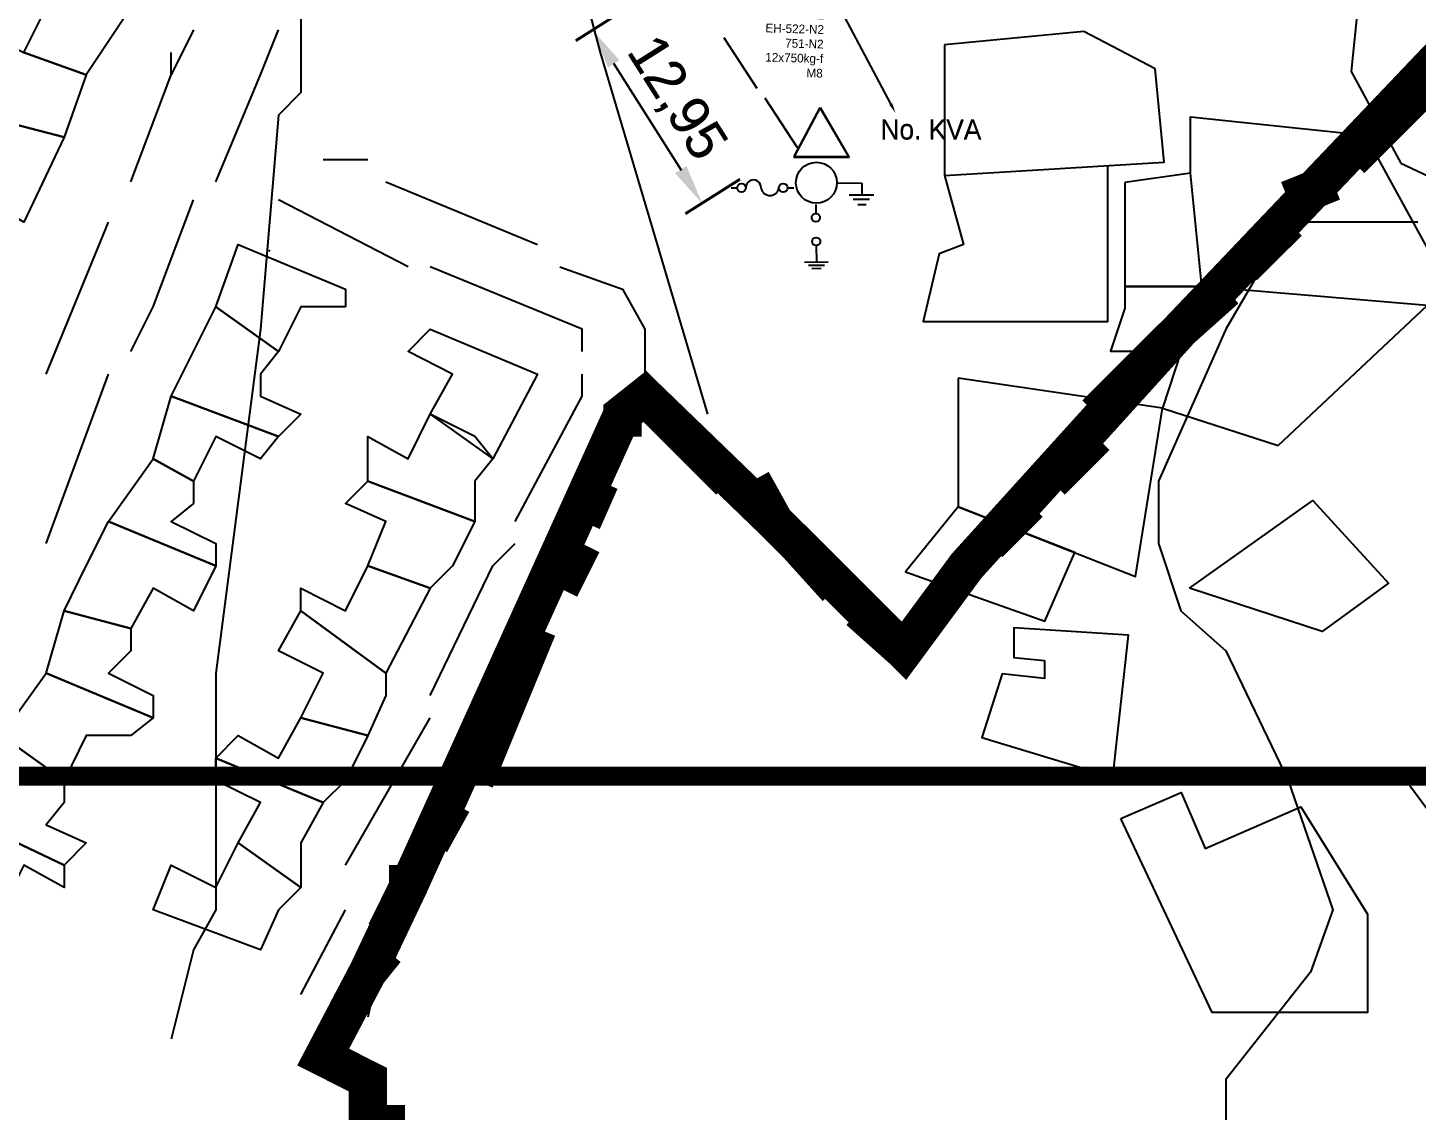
# Model space of a CAD drawing. Header units: millimetres. Extents: x -3588 to 75209, y -3737 to 38254.
# Drawn here: x 6691.9 to 6779.7, y 5606.2 to 5674.7 of the extents above; entities that cross this region are included whole.
import ezdxf
from ezdxf import colors
from ezdxf.entities.mleader import LeaderData, LeaderLine
from ezdxf.math import Vec2, Vec3

# ---------------------------------------------------------------- set-up
doc = ezdxf.new("R2010")
doc.units = ezdxf.units.MM
doc.linetypes.add('CONTINUA', pattern=[0])
doc.layers.add('Mancheta', color=255, linetype='Continuous')
doc.layers.add('P', color=253, linetype='Continuous')
doc.dimstyles.new('ISO-25', dxfattribs={"dimtxt": 2.5, "dimasz": 2.5, "dimexe": 1.25, "dimexo": 0.625, "dimtad": 1, "dimtxsty": 'Standard', "dimcen": 2.5, "dimadec": 0, "dimazin": 0, "dimtfac": 1, "dimtmove": 0, "dimatfit": 3, "dimfxl": 1, "dimarcsym": 0})

# ---------------------------------------------------------------- blocks, each defined once
blk = doc.blocks.new('*D226')
at = {"color": 0, "lineweight": -2, "transparency": 16777216}
for p, q in [((6729.965, 5676.051), (6726.542, 5673.881)), ((6728.936, 5672.439), (6733.191, 5665.725)), ((6736.897, 5665.114), (6733.474, 5662.945))]:
    blk.add_line(p, q, dxfattribs=at)
at = {"color": 0, "transparency": 16777216}
for points in [[(6729.288, 5672.662), (6728.584, 5672.216), (6727.598, 5674.551)], [(6733.543, 5665.948), (6732.84, 5665.502), (6734.53, 5663.614)]]:
    blk.add_solid(points, dxfattribs=at)
at = {"layer": 'Defpoints', "color": 0, "transparency": 16777216}
for p in [(6730.493, 5676.385), (6737.425, 5665.449), (6734.53, 5663.614)]:
    blk.add_point(p, dxfattribs=at)
at = {"color": 0, "transparency": 16777216, "insert": (6732.823, 5670.197), "char_height": 2.5, "attachment_point": 5, "rotation": 302.36849}
blk.add_mtext('12,95', dxfattribs=at)
blk = doc.blocks.new('*D828')
at = {"color": 0, "lineweight": -2, "transparency": 16777216}
for p, q in [((6729.976, 5676.013), (6726.553, 5673.843)), ((6728.947, 5672.401), (6733.203, 5665.687)), ((6736.908, 5665.076), (6733.485, 5662.906))]:
    blk.add_line(p, q, dxfattribs=at)
at = {"color": 0, "transparency": 16777216}
for points in [[(6729.299, 5672.624), (6728.595, 5672.178), (6727.609, 5674.512)], [(6733.555, 5665.91), (6732.851, 5665.464), (6734.541, 5663.576)]]:
    blk.add_solid(points, dxfattribs=at)
at = {"layer": 'Defpoints', "color": 0, "transparency": 16777216}
for p in [(6730.504, 5676.347), (6737.436, 5665.41), (6734.541, 5663.576)]:
    blk.add_point(p, dxfattribs=at)
at = {"color": 0, "transparency": 16777216, "insert": (6732.835, 5670.159), "char_height": 2.5, "attachment_point": 5, "rotation": 302.36849}
blk.add_mtext('12,95', dxfattribs=at)

msp = doc.modelspace()

# ---------------------------------------------------------------- linework, layer by layer
at = {"color": 10}
for p, q in [((6735.909, 5674.059), (6737.978, 5670.894)), ((6735.92, 5674.02), (6737.989, 5670.856)), ((6738.499, 5670.261), (6740.529, 5667.157)), ((6738.51, 5670.223), (6740.54, 5667.119)), ((6740.365, 5666.593), (6741.992, 5669.649)), ((6740.376, 5666.555), (6742.003, 5669.61)), ((6741.992, 5669.649), (6743.813, 5666.528)), ((6742.003, 5669.61), (6743.825, 5666.49)), ((6743.813, 5666.528), (6740.312, 5666.528)), ((6743.825, 5666.49), (6740.323, 5666.49)), ((6743.14, 5664.872), (6744.617, 5664.871)), ((6744.617, 5664.871), (6744.618, 5664.136)), ((6736.364, 5664.558), (6736.749, 5664.558)), ((6739.939, 5664.558), (6740.327, 5664.558)), ((6743.831, 5664.115), (6745.38, 5664.114)), ((6741.714, 5663.518), (6741.72, 5662.941)), ((6744.075, 5663.841), (6745.119, 5663.841)), ((6744.365, 5663.512), (6744.892, 5663.512)), ((6741.75, 5660.912), (6741.761, 5659.862)), ((6742.507, 5659.87), (6741.012, 5659.853)), ((6742.276, 5659.662), (6741.251, 5659.651)), ((6742.058, 5659.459), (6741.467, 5659.453))]:
    msp.add_line(p, q, dxfattribs=at)
msp.add_line((6707.168, 5660.569), (6707.228, 5660.648))
at = {"color": 244}
for points in [[(6776.907, 5685.337), (6775.541, 5671.916), (6778.671, 5666.115), (6784.989, 5663.158), (6786.924, 5682.153), (6776.907, 5685.337)], [(6749.843, 5673.605), (6749.843, 5665.341), (6763.738, 5666.18), (6763.151, 5672.095), (6758.659, 5674.444), (6749.843, 5673.605)], [(6765.394, 5665.487), (6765.394, 5669.05), (6776.431, 5667.905), (6780.931, 5659.676), (6780.336, 5657.131), (6766.116, 5658.319)], [(6749.843, 5665.341), (6751.046, 5660.991), (6749.518, 5660.397), (6748.499, 5656.113), (6760.173, 5656.113), (6760.173, 5665.965)], [(6761.234, 5664.893), (6761.234, 5656.962), (6760.343, 5654.247), (6764.8, 5654.247), (6766.116, 5658.319), (6761.234, 5658.319), (6766.116, 5658.319), (6765.394, 5665.487), (6761.234, 5664.893)], [(6764.8, 5654.247), (6763.631, 5650.631), (6770.937, 5648.283), (6780.336, 5657.131)], [(6750.719, 5652.533), (6750.719, 5644.403), (6747.375, 5640.283), (6756.181, 5637.165), (6758.075, 5641.508), (6750.719, 5644.403), (6761.923, 5639.994), (6763.631, 5650.631), (6750.719, 5652.533)], [(6765.332, 5639.266), (6773.113, 5644.792), (6777.894, 5639.578), (6773.707, 5636.518), (6765.332, 5639.266)], [(6756.173, 5634.691), (6756.173, 5633.543), (6753.491, 5633.839), (6752.21, 5629.812), (6760.475, 5627.32), (6761.473, 5636.291), (6754.233, 5636.76), (6754.233, 5634.878), (6756.173, 5634.691)], [(6779.26, 5626.788), (6784.265, 5619.999), (6789.452, 5622.454), (6785.994, 5630.607), (6779.26, 5626.788)], [(6760.985, 5624.689), (6764.808, 5626.345), (6766.328, 5622.802), (6772.362, 5625.425), (6776.568, 5618.656), (6776.568, 5612.441), (6766.767, 5612.441), (6760.985, 5624.689)]]:
    msp.add_lwpolyline(points, dxfattribs=at)
at = {"color": 10}
for centre, radius in [((6741.759, 5664.887), 1.294), ((6737.025, 5664.565), 0.276), ((6739.662, 5664.561), 0.276), ((6741.72, 5662.678), 0.263), ((6741.744, 5661.172), 0.26)]:
    msp.add_circle(centre, radius, dxfattribs=at)
for centre, radius, start, end in [((6737.781, 5664.587), 0.481, 356.0473, 179.98075), ((6738.823, 5664.653), 0.571, 190.00363, 350.3175)]:
    msp.add_arc(centre, radius, start, end, dxfattribs=at)
at = {"layer": 'P'}
for points in [[(6718.771, 5697.686), (6715.954, 5696.277), (6712.001, 5688.083), (6710.593, 5679.906), (6709.185, 5675.953), (6709.185, 5670.591), (6707.76, 5669.167), (6706.64, 5655.628), (6703.807, 5633.895), (6703.807, 5621.748), (6703.807, 5618.931), (6702.399, 5616.387), (6700.991, 5610.738)], [(6722.724, 5689.492), (6722.724, 5688.083), (6725.556, 5682.722), (6728.085, 5673.12), (6734.871, 5650.267)], [(6694.221, 5678.481), (6698.446, 5675.953), (6695.629, 5671.712), (6691.676, 5673.12), (6693.085, 5675.953), (6690.268, 5677.361), (6691.676, 5678.481), (6694.221, 5678.481)], [(6691.676, 5673.12), (6695.629, 5671.712), (6694.221, 5667.759), (6688.86, 5669.167), (6690.268, 5671.712), (6688.86, 5673.12), (6688.86, 5674.544), (6691.676, 5673.12)], [(6702.399, 5674.544), (6700.991, 5671.712)], [(6703.807, 5664.942), (6706.64, 5671.712), (6707.76, 5674.544)], [(6700.991, 5671.712), (6700.991, 5673.12)], [(6698.446, 5664.942), (6700.991, 5671.712)], [(6688.86, 5669.167), (6694.221, 5667.759), (6691.676, 5662.397), (6687.436, 5664.942), (6688.86, 5667.759), (6686.315, 5669.167), (6687.436, 5670.591), (6688.86, 5669.167)], [(6710.593, 5666.35), (6713.41, 5666.35)], [(6714.546, 5664.942), (6724.132, 5660.989)], [(6698.446, 5654.22), (6699.854, 5657.036), (6702.399, 5663.806)], [(6715.954, 5659.581), (6707.76, 5663.806)], [(6693.085, 5652.795), (6697.038, 5662.397)], [(6779.745, 5662.397), (6771.567, 5662.397), (6767.614, 5655.628), (6763.373, 5646.026), (6763.373, 5642.073), (6764.781, 5637.832), (6767.614, 5635.303), (6771.567, 5627.109), (6774.384, 5618.931), (6772.975, 5614.978), (6767.614, 5608.193), (6767.614, 5605.376)], [(6712.001, 5657.036), (6710.593, 5657.036), (6709.185, 5657.036), (6707.76, 5654.22), (6703.807, 5657.036), (6705.232, 5660.989), (6712.001, 5658.157), (6712.001, 5657.036)], [(6726.965, 5654.22), (6726.965, 5655.628), (6717.362, 5659.581)], [(6725.556, 5659.581), (6729.509, 5658.157), (6730.918, 5655.628), (6730.918, 5654.22), (6730.918, 5651.387)], [(6706.64, 5652.795), (6706.64, 5651.387), (6709.185, 5650.267), (6707.76, 5648.842), (6700.991, 5651.387), (6703.807, 5657.036), (6707.76, 5654.22), (6706.64, 5652.795)], [(6720.179, 5648.842), (6717.362, 5650.267), (6718.771, 5652.795), (6715.954, 5654.22), (6717.362, 5655.628), (6724.132, 5652.795), (6721.315, 5647.434), (6720.179, 5648.842)], [(6693.085, 5642.073), (6697.038, 5652.795)], [(6722.724, 5643.481), (6726.965, 5651.387), (6726.965, 5652.795)], [(6707.76, 5648.842), (6706.64, 5647.434), (6703.807, 5648.842), (6702.399, 5646.026), (6699.854, 5647.434), (6700.991, 5651.387), (6707.76, 5648.842)], [(6720.179, 5646.026), (6720.179, 5643.481), (6713.41, 5646.026), (6713.41, 5648.842), (6715.954, 5647.434), (6717.362, 5650.267), (6721.315, 5647.434), (6720.179, 5646.026)], [(6730.918, 5650.267), (6729.509, 5650.267), (6725.556, 5640.664)], [(6702.399, 5644.617), (6700.991, 5643.481), (6703.807, 5642.073), (6703.807, 5640.664), (6697.038, 5643.481), (6699.854, 5647.434), (6702.399, 5646.026), (6702.399, 5644.617)], [(6718.771, 5640.664), (6717.362, 5639.256), (6713.41, 5640.664), (6714.546, 5643.481), (6712.001, 5644.617), (6713.41, 5646.026), (6720.179, 5643.481), (6718.771, 5640.664)], [(6695.629, 5640.664), (6697.038, 5643.481), (6703.807, 5640.664), (6702.399, 5637.832), (6699.854, 5639.256), (6698.446, 5636.712), (6694.221, 5637.832), (6695.629, 5640.664)], [(6717.362, 5632.471), (6721.315, 5640.664), (6722.724, 5642.073)], [(6709.185, 5637.832), (6709.185, 5639.256), (6712.001, 5637.832), (6713.41, 5640.664), (6717.362, 5639.256), (6714.546, 5633.895), (6709.185, 5637.832)], [(6725.556, 5639.256), (6721.315, 5632.471), (6720.179, 5629.942)], [(6698.446, 5635.303), (6697.038, 5633.895), (6699.854, 5632.471), (6699.854, 5631.062), (6693.085, 5633.895), (6694.221, 5637.832), (6698.446, 5636.712), (6698.446, 5635.303)], [(6714.546, 5632.471), (6713.41, 5629.942), (6709.185, 5631.062), (6710.593, 5633.895), (6707.76, 5635.303), (6709.185, 5637.832), (6714.546, 5633.895), (6714.546, 5632.471)], [(6698.446, 5629.942), (6695.629, 5629.942), (6694.221, 5627.109), (6690.268, 5629.942), (6693.085, 5633.895), (6699.854, 5631.062), (6698.446, 5629.942)], [(6712.001, 5627.109), (6710.593, 5625.701), (6703.807, 5628.518), (6705.232, 5629.942), (6707.76, 5628.518), (6709.185, 5631.062), (6713.41, 5629.942), (6712.001, 5627.109)], [(6712.001, 5621.748), (6717.362, 5631.062)], [(6694.221, 5625.701), (6693.085, 5624.293), (6695.629, 5623.156), (6694.221, 5621.748), (6688.86, 5624.293), (6690.268, 5629.942), (6694.221, 5627.109), (6694.221, 5625.701)], [(6709.185, 5623.156), (6709.185, 5620.34), (6705.232, 5623.156), (6706.64, 5625.701), (6703.807, 5627.109), (6703.807, 5628.518), (6710.593, 5625.701), (6709.185, 5623.156)], [(6720.179, 5628.518), (6715.954, 5618.931)], [(6687.436, 5623.156), (6688.86, 5624.293), (6694.221, 5621.748), (6694.221, 5620.34), (6691.676, 5621.748), (6690.268, 5618.931), (6686.315, 5620.34), (6687.436, 5623.156)], [(6707.76, 5618.931), (6706.64, 5616.387), (6699.854, 5618.931), (6700.991, 5621.748), (6703.807, 5620.34), (6705.232, 5623.156), (6709.185, 5620.34), (6707.76, 5618.931)], [(6709.185, 5613.57), (6712.001, 5618.931)], [(6714.546, 5617.507), (6713.41, 5612.146)]]:
    msp.add_lwpolyline(points, dxfattribs=at)
for points, const_width in [([(6786.53, 5678.481), (6764.781, 5655.628), (6751.242, 5640.664), (6747.289, 5635.303), (6739.095, 5643.481), (6730.918, 5651.387), (6729.509, 5650.267), (6715.954, 5620.34), (6713.41, 5614.978), (6710.593, 5609.617), (6713.41, 5608.193), (6713.41, 5605.376), (6714.546, 5605.376), (6714.546, 5602.832)], 2.417), ([(6786.53, 5678.481), (6764.781, 5655.628), (6751.242, 5640.664), (6747.289, 5635.303), (6739.095, 5643.481), (6730.918, 5651.387), (6729.509, 5650.267), (6715.954, 5620.34), (6713.41, 5614.978), (6710.593, 5609.617), (6713.41, 5608.193), (6713.41, 5605.376)], 1.2), ([(6783.698, 5674.544), (6775.52, 5666.35)], 2.417), ([(6774.384, 5664.942), (6771.567, 5663.806)], 2.417), ([(6771.567, 5662.397), (6768.734, 5659.581)], 2.417), ([(6767.614, 5658.157), (6764.781, 5655.628), (6759.42, 5650.267)], 2.417), ([(6736.279, 5646.026), (6730.918, 5651.387), (6729.509, 5650.267), (6729.509, 5648.842)], 2.417), ([(6759.42, 5648.842), (6756.604, 5646.026)], 2.417), ([(6728.085, 5646.026), (6726.965, 5643.481)], 2.417), ([(6739.095, 5643.481), (6737.687, 5646.026)], 2.417), ([(6755.195, 5644.617), (6752.651, 5642.073)], 2.417), ([(6726.965, 5642.073), (6725.556, 5639.256)], 2.417), ([(6743.048, 5639.256), (6740.504, 5642.073)], 2.417), ([(6751.242, 5640.664), (6747.289, 5635.303), (6744.457, 5637.832)], 2.417), ([(6724.132, 5636.712), (6720.179, 5627.109)], 2.417), ([(-1527.836, 5627.376), (13672.794, 5627.376)], 1.2), ([(6718.771, 5625.701), (6717.362, 5623.156)], 2.417), ([(6715.954, 5621.748), (6715.954, 5620.34), (6714.546, 5617.507)], 2.417), ([(6714.546, 5616.387), (6713.41, 5614.978), (6710.593, 5609.617), (6713.41, 5608.193)], 2.417), ([(6713.41, 5606.785), (6713.41, 5605.376), (6714.546, 5605.376), (6714.546, 5602.832)], 2.417)]:
    msp.add_lwpolyline(points, dxfattribs=dict(at, const_width=const_width))

# ---------------------------------------------------------------- texts
at = {"color": 10, "char_height": 1.243, "attachment_point": 1}
for insert in [(6745.799, 5668.894), (6745.81, 5668.855)]:
    msp.add_mtext_dynamic_manual_height_columns('No. KVA', width=17.75852, gutter_width=6.215, heights=[0], dxfattribs=dict(at, insert=insert))

# ---------------------------------------------------------------- dimensions: what is measured, and where the dimension line sits
at = {"color": 1}
for p1, p2, picture, middle in [((6730.493, 5676.385), (6737.425, 5665.449), '*D226', (6732.823, 5670.197)), ((6730.504, 5676.347), (6737.436, 5665.41), '*D828', (6732.835, 5670.159))]:
    dim = msp.add_aligned_dim(p1=p1, p2=p2, distance=-3.428, dimstyle='ISO-25', dxfattribs=at)
    dim.commit()
    dim.dimension.update_dxf_attribs({"geometry": picture, "text_midpoint": middle})

# ---------------------------------------------------------------- leaders
at = {"layer": 'Mancheta', "color": 1, "linetype": 'CONTINUA'}
ml = msp.add_multileader_mtext('Standard', dxfattribs=at)
ml.set_content('PROYECTADO\\PEH-580-N2\\PEH-522-N2\\P751-N2    \\P12x750kg-f\\PM8', color=1)
ml.set_leader_properties()
ml.build(insert=Vec2(0, 0))
ml.multileader.update_dxf_attribs({"arrow_head_size": 0.648})
ctx = ml.context
ctx.base_point, ctx.char_height, ctx.arrow_head_size, ctx.landing_gap_size, ctx.plane_origin, ctx.plane_x_axis, ctx.plane_y_axis = Vec3(6736.619, 5676.565), 0.5529, 0.648, 0.324, Vec3(6744.452, 5685.153), Vec3(0.999611, -0.027885), Vec3(0.027885, 0.999611)
ctx.text_align_type = 2
notes = []
notes.append((ctx, [(0, (1, 1, 0), (6743.01, 5676.387), (-0.999611, 0.027885), 0.401, [(0, [(6746.753, 5669.298)], 0, [])])]))
ctx.mtext.insert, ctx.mtext.text_direction, ctx.mtext.rotation, ctx.mtext.width, ctx.mtext.alignment, ctx.mtext.flow_direction = Vec3(6742.293, 5676.688), Vec3(0.999611, -0.027885), 6.255297, 5.37864, 3, 5
for ctx, leaders in notes:
    for number, flags, end, landing, length, lines in leaders:
        leader = LeaderData()
        leader.index, (leader.has_last_leader_line, leader.has_dogleg_vector, leader.attachment_direction) = number, flags
        leader.last_leader_point, leader.dogleg_vector, leader.dogleg_length = Vec3(end), Vec3(landing), length
        for number, points, colour, breaks in lines:
            line = LeaderLine()
            line.index, line.vertices, line.color, line.breaks = number, Vec3.list(points), colors.encode_raw_color(colour), breaks
            leader.lines.append(line)
        ctx.leaders.append(leader)

doc.saveas('drawing.dxf')
